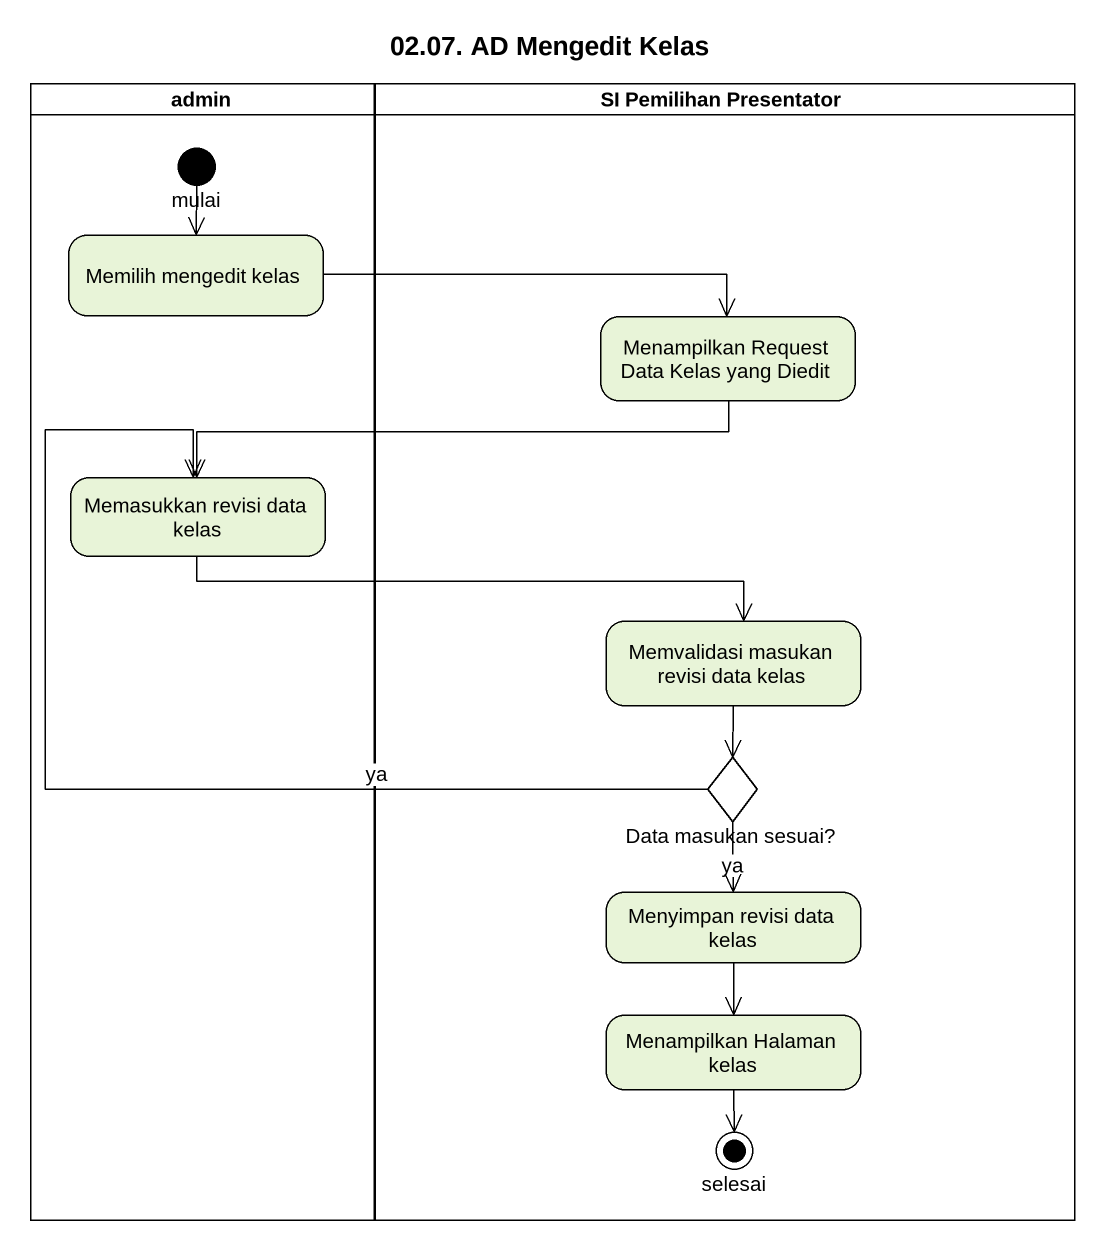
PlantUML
@startuml
title 02.07. AD Mengedit Kelas
hide empty description
state admin <<partition>> {
  state mulai <<start>>
  state "Memilih mengedit kelas" as Memilih_mengedit_kelas
  state "Memasukkan revisi data kelas" as Memasukkan_revisi_data_kelas
}
state "SI Pemilihan Presentator" as SI_Pemilihan_Presentator <<partition>> {
  state "Menampilkan Request Data Kelas yang Diedit" as Menampilkan_Request_Data
  state "Memvalidasi masukan revisi data kelas" as Memvalidasi_masukan_revisi
  state "Data masukan sesuai?" as Data_masukan_sesuai <<choice>>
  state "Menyimpan revisi data kelas" as Menyimpan_revisi_data_kelas
  state "Menampilkan Halaman kelas" as Menampilkan_Halaman_kelas
  state selesai <<end>>
}
mulai --> Memilih_mengedit_kelas
Memilih_mengedit_kelas -right-> Menampilkan_Request_Data
Menampilkan_Request_Data -left-> Memasukkan_revisi_data_kelas
Memasukkan_revisi_data_kelas -right-> Memvalidasi_masukan_revisi
Memvalidasi_masukan_revisi --> Data_masukan_sesuai
Data_masukan_sesuai -left-> Memasukkan_revisi_data_kelas : ya
Data_masukan_sesuai --> Menyimpan_revisi_data_kelas : ya
Menyimpan_revisi_data_kelas --> Menampilkan_Halaman_kelas
Menampilkan_Halaman_kelas --> selesai
@enduml
